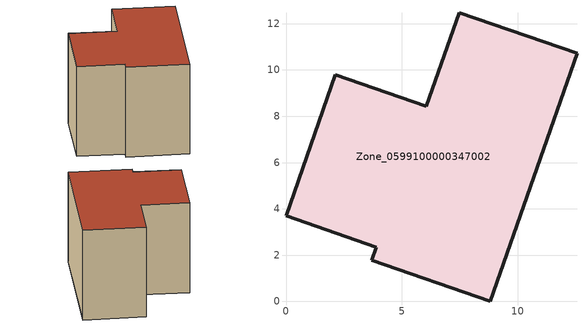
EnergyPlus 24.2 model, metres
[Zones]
Zone_0599100000347002
 floor ground (C_G): 12.57,10.71 8.82,0 3.7,1.78 3.89,2.33 0,3.7 2.13,9.8 6.05,8.42 7.47,12.48 z0
 wall outside (C_F): 8.82,0 12.57,10.71 7.47,12.48 6.05,8.42 2.13,9.8 0,3.7 3.89,2.33 3.7,1.78 8.82,0 z0:8.4
 roof outside (C_R): 6.05,8.42 2.13,9.8 0,3.7 3.89,2.33 3.7,1.78 8.82,0 12.57,10.71 7.47,12.48 z8.4
[BUILDING]
Pand.0599100000347002: North Axis=0; Terrain=City; Loads Convergence Tolerance Value=0.04; Temperature Convergence Tolerance Value=0.4; Solar Distribution=FullExterior; Maximum Number of Warmup Days=25; Minimum Number of Warmup Days=1
[Site:Location]
Rotterdam.The.Hague.AP_ZH_NLD Design_Conditions: Latitude=51.96; Longitude=4.45; Time Zone=1; Elevation=-4.5
[SITE:GROUNDTEMPERATURE:BUILDINGSURFACE]
18, 18, 18, 18, 18, 18, 18, 18, 18, 18, 18, 18
[MATERIAL] Thermal Absorptance=0.9; Solar Absorptance=0.7; Visible Absorptance=0.7
Name | Roughness | Thickness | Conductivity | Density | Specific Heat
G.TC.1992-2005 | MediumSmooth | 0.15 | 0.06 | 540 | 1210
F.TC.1992-2005 | Rough | 0.3 | 0.12 | 1920 | 840
R.TC.1992-2005 | MediumRough | 0.2 | 0.08 | 1500 | 1000
[CONSTRUCTION]
C_G: G.TC.1992-2005
C_F: F.TC.1992-2005
C_R: R.TC.1992-2005
[ZONE]
Zone_0599100000347002: Type=1; Multiplier=1; Ceiling Height=Autocalculate; Volume=Autocalculate; Floor Area=autocalculate; Part of Total Floor Area=Yes
[ZONEINFILTRATION:DESIGNFLOWRATE]
Infil_Zone_0599100000347002: Zone or ZoneList or Space or SpaceList=Zone_0599100000347002; Schedule=AlwaysOn; Design Flow Rate Calculation Method=Flow/Area; Flow Rate per Floor Area=0.0015; Constant Term Coefficient=1; Temperature Term Coefficient=0; Velocity Term Coefficient=0; Velocity Squared Term Coefficient=0
[HVACTEMPLATE:ZONE:IDEALLOADSAIRSYSTEM]
Zone_0599100000347002: Maximum Heating Supply Air Temperature=50; Minimum Cooling Supply Air Temperature=13; Maximum Heating Supply Air Humidity Ratio=0.0156; Minimum Cooling Supply Air Humidity Ratio=0.0077; Heating Limit=NoLimit; Cooling Limit=NoLimit; Dehumidification Control Type=ConstantSensibleHeatRatio; Cooling Sensible Heat Ratio=0.7; Dehumidification Setpoint=60; Humidification Control Type=None; Humidification Setpoint=30; Outdoor Air Method=None; Outdoor Air Flow Rate per Person=0.00944; Outdoor Air Flow Rate per Zone Floor Area=0; Outdoor Air Flow Rate per Zone=0; Demand Controlled Ventilation Type=None; Outdoor Air Economizer Type=NoEconomizer; Heat Recovery Type=None; Sensible Heat Recovery Effectiveness=0.7; Latent Heat Recovery Effectiveness=0.65
[ZONECONTROL:THERMOSTAT]
ThermostatControl_Zone_0599100000347002: Zone or ZoneList=Zone_0599100000347002; Control Type Schedule=DualSetpointControlType; Control 1=Thermostat_Zone_0599100000347002; Temperature Difference Between Cutout And Setpoint=0
[THERMOSTATSETPOINT:DUALSETPOINT]
Thermostat_Zone_0599100000347002: Heating Setpoint Temperature Schedule=HeatingSetpoint_Zone_0599100000347002; Cooling Setpoint Temperature Schedule=CoolingSetpoint_Zone_0599100000347002
[SCHEDULE:COMPACT]
HeatingSetpoint_Zone_0599100000347002: Through: 12/31, For: AllDays, Until: 24:00, 21
CoolingSetpoint_Zone_0599100000347002: Through: 12/31, For: AllDays, Until: 24:00, 24
DualSetpointControlType: Through: 12/31, For: AllDays, Until: 24:00, 4
AlwaysOn: Through: 12/31, For: AllDays, Until: 24:00, 1
